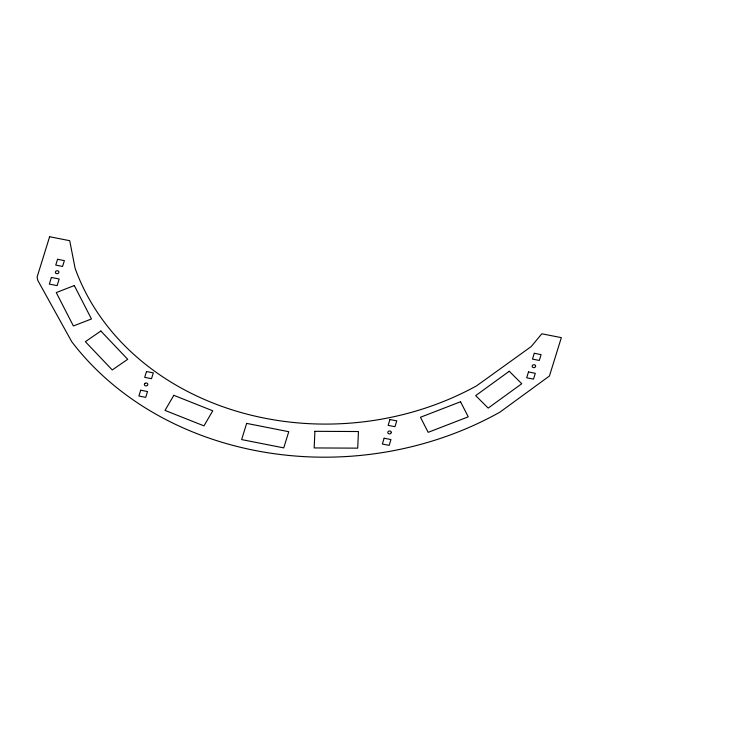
<?xml version="1.0" encoding="UTF-8"?>
<svg xmlns="http://www.w3.org/2000/svg" width="742" height="742" viewBox="0 0 742 742"><rect width="100%" height="100%" fill="white"/><g stroke="black" fill="none" stroke-linecap="round" stroke-linejoin="round"><path stroke-width="1.11" d="M314.905 431.325L314.172 447.936L357.709 448.149L358.442 431.529L314.905 431.325M49.621 236.735L37.1 277.063L37.777 280.365L71.724 341.682A310.833 262.149 -5.3 0 0 499.96 412.125L549.432 376.008L561.342 337.638L541.818 333.789L531.244 346.533L476.624 385.812A270.802 228.388 -5.3 0 1 75.118 268.372L69.72 240.696L49.621 236.735M51.402 277.452L49.334 284.093L57.125 285.633L59.193 278.992L51.402 277.452M57.561 259.283L55.752 265.098L62.569 266.443L64.378 260.627L57.561 259.283M140.702 390.209L138.893 396.024L145.71 397.369L147.519 391.553L140.702 390.209M146.499 371.538L144.69 377.344L151.507 378.689L153.316 372.874L146.499 371.538M246.65 423.394L241.632 439.589L283.741 447.89L288.768 431.705L246.65 423.394M384.143 438.216L382.343 444.031L389.16 445.367L390.96 439.561L384.143 438.216M389.949 419.536L388.14 425.352L394.957 426.696L396.766 420.881L389.949 419.536M528.489 371.965L526.681 377.78L533.498 379.125L535.297 373.309L528.489 371.965M534.286 353.285L532.478 359.1L539.295 360.445L541.103 354.63L534.286 353.285M173.823 395.319L165.012 410.4L203.967 425.871L212.769 410.79L173.823 395.319M144.857 383.438L144.579 383.753A1.762 1.484 -5.3 0 0 147.352 385.469L147.63 385.154A1.762 1.484 -5.3 0 0 144.857 383.438M509.253 371.26L475.668 395.616L488.19 408.081L521.765 383.725L509.253 371.26M100.838 331.025L85.376 341.682L112.246 369.961L127.707 359.304L100.838 331.025M74.311 285.559L56.253 292.571L73.393 325.979L91.451 318.967L74.311 285.559M460.55 401.756L420.464 417.264L428.162 432.336L468.248 416.837L460.55 401.756M535.418 365.416L535.13 365.11A1.762 1.484 -5.3 0 0 532.366 366.993L532.654 367.29A1.762 1.484 -5.3 0 0 535.418 365.416M391.312 432.4L391.257 432.02A1.762 1.484 -5.3 0 0 387.788 432.503L387.853 432.892A1.762 1.484 -5.3 0 0 391.312 432.4M56.29 273.52A1.762 1.484 -5.3 0 0 58.924 272.147A1.762 1.484 -5.3 0 0 56.281 270.941A1.762 1.484 -5.3 0 0 56.29 273.52"/></g></svg>
